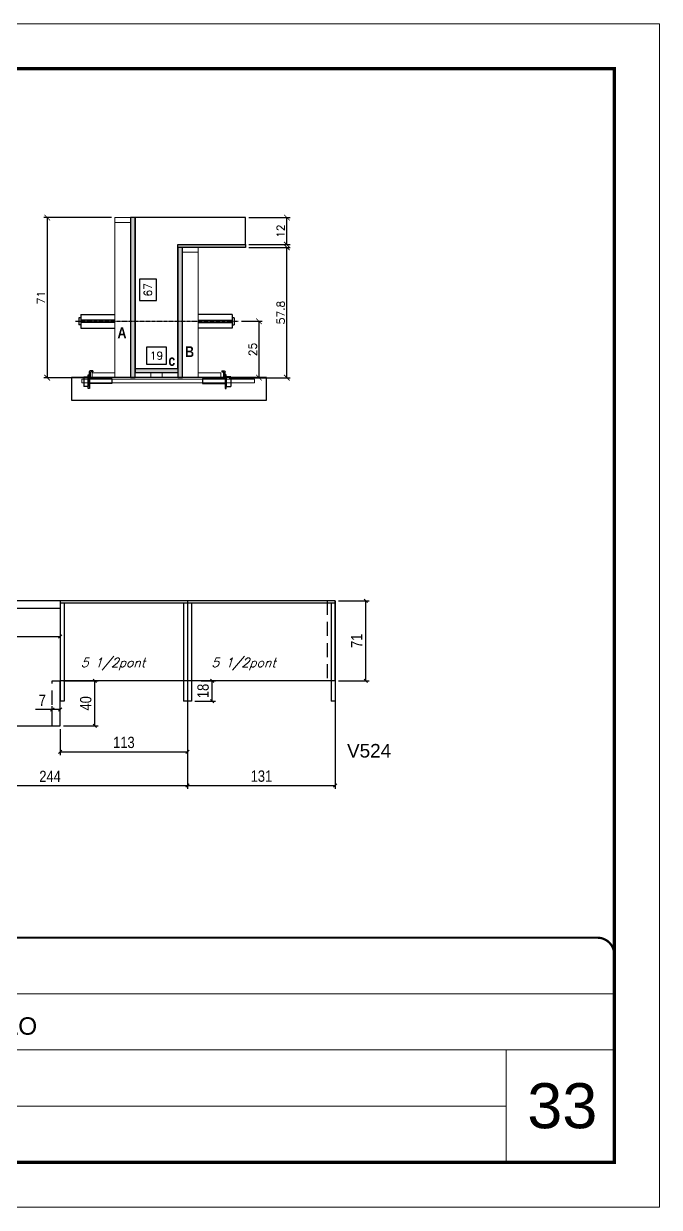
# Model space of a CAD drawing. Extents: x -21493 to -15213, y -12134 to 11887.
# Drawn here: x -20572 to -20008, y 1649 to 2699 of the extents above; entities that cross this region are included whole.
import ezdxf

# ---------------------------------------------------------------- set-up
doc = ezdxf.new("R2010")
doc.units = 0
for name, pattern in [('CONTINUO', [0]), ('DASHED', [0.75, 0.5, -0.25]), ('HIDDEN', [0.375, 0.25, -0.125])]:
    doc.linetypes.add(name, pattern=pattern)
for name, color, linetype in [('5', 5, 'Continuous'), ('barrote', 251, 'Continuous'), ('COTA', 241, 'Continuous'), ('Cota Seção (2x)', 4, 'Continuous'), ('detalhes', 4, 'Continuous'), ('Painéis', 200, 'Continuous'), ('presilha', 1, 'Continuous'), ('SARR_2.2x7', 40, 'Continuous'), ('SARR_3.5x7', 81, 'Continuous'), ('TENSOR', 3, 'Continuous'), ('texto', 7, 'Continuous')]:
    doc.layers.add(name, color=color, linetype=linetype)
for name, color, linetype, lineweight in [('CARIMBO', 255, 'Continuous', 9), ('CONCRETO', 251, 'Continuous', 25), ('Folhas', 255, 'Continuous', 9), ('Hachura', 251, 'Continuous', 9), ('Madeira', 126, 'Continuous', 18), ('SARRAFO DE PRESSAO', 251, 'DASHED', 9), ('SCO-___-LAJ', 2, 'Continuous', 0)]:
    doc.layers.add(name, color=color, linetype=linetype, lineweight=lineweight)
doc.styles.add('ARIAL', font='arial.ttf')
doc.styles.add('COTA TECNICA', font='techl___.ttf', dxfattribs={"height": 10})
doc.styles.add('Romans', font='romans.shx')
doc.styles.get("Standard").update_dxf_attribs({"font": 'arial.ttf'})
doc.styles.add('TECNICA', font='techb___.ttf', dxfattribs={"height": 10})
doc.dimstyles.new('Cota Seção (2x)', dxfattribs={"dimtxt": 7, "dimasz": 5, "dimexe": 3, "dimexo": 3, "dimgap": 2, "dimtad": 3, "dimdec": 1, "dimlfac": 0.5, "dimzin": 12, "dimdsep": 46, "dimtxsty": 'Romans', "dimblk": 'ARCHTICK', "dimcen": 0, "dimclrd": 4, "dimclre": 4, "dimclrt": 1, "dimadec": 1, "dimazin": 3, "dimtfac": 1, "dimtdec": 1, "dimtmove": 0, "dimatfit": 3, "dimldrblk": 'OBLIQUE', "dimfxl": 1, "dimtolj": 1, "dimtzin": 12, "dimarcsym": 0})
doc.dimstyles.new('Cota Seção interna', dxfattribs={"dimtxt": 7, "dimasz": 6, "dimexe": 0.18, "dimexo": 2, "dimgap": -4, "dimtad": 3, "dimdec": 1, "dimlfac": 0.5, "dimzin": 12, "dimdsep": 46, "dimtxsty": 'Romans', "dimblk": 'ARCHTICK', "dimcen": 0.09, "dimse1": 1, "dimse2": 1, "dimsd1": 1, "dimsd2": 1, "dimclrd": 180, "dimclre": 5, "dimclrt": 1, "dimadec": 0, "dimazin": 3, "dimtfac": 1, "dimtdec": 1, "dimtofl": 0, "dimtmove": 0, "dimatfit": 3, "dimldrblk": 'ARCHTICK', "dimfxl": 1, "dimtolj": 1, "dimtzin": 0, "dimarcsym": 0})
doc.dimstyles.new('PAINEL', dxfattribs={"dimtxt": 10, "dimasz": 3, "dimexe": 3, "dimexo": 3, "dimgap": 3, "dimtad": 1, "dimdec": 1, "dimzin": 12, "dimdsep": 46, "dimtxsty": 'COTA TECNICA', "dimblk1": 'OBLIQUE', "dimblk2": 'OBLIQUE', "dimsah": 1, "dimcen": 0.9, "dimclrd": 4, "dimclre": 4, "dimclrt": 240, "dimadec": 1, "dimazin": 3, "dimtfac": 1, "dimtdec": 1, "dimtmove": 0, "dimatfit": 3, "dimfxl": 1, "dimtolj": 1, "dimtzin": 12, "dimarcsym": 0})

# ---------------------------------------------------------------- blocks, each defined once
blk = doc.blocks.new('_ArchTick')
at = {"color": 0, "linetype": 'ByBlock', "const_width": 0.15}
blk.add_lwpolyline([(-0.5, -0.5), (0.5, 0.5)], dxfattribs=at)
blk = doc.blocks.new('*D1195')
at = {"layer": 'COTA', "color": 4, "lineweight": -2, "transparency": 16777216}
for p, q in [((-20372.5, 2500.2), (-20335.8, 2500.2)), ((-20338.8, 2384.6), (-20338.8, 2500.2)), ((-20390.1, 2384.6), (-20335.8, 2384.6))]:
    blk.add_line(p, q, dxfattribs=at)
at = {"layer": 'Defpoints', "color": 0, "transparency": 16777216}
for p in [(-20375.5, 2500.2), (-20338.8, 2500.2), (-20393.1, 2384.6)]:
    blk.add_point(p, dxfattribs=at)
at = {"layer": 'COTA', "color": 4, "lineweight": -2, "transparency": 16777216, "xscale": 5, "yscale": 5, "zscale": 5}
for p, rotation in [((-20338.8, 2500.2), 90), ((-20338.8, 2384.6), 270)]:
    blk.add_blockref('_ArchTick', p, dxfattribs=dict(at, rotation=rotation))
at = {"layer": 'COTA', "color": 1, "transparency": 16777216, "insert": (-20344.3, 2442.4), "char_height": 7, "attachment_point": 5, "rotation": 90, "style": 'Romans'}
blk.add_mtext('\\A1;57.8', dxfattribs=at)
blk = doc.blocks.new('_Oblique')
at = {"color": 0, "linetype": 'ByBlock', "lineweight": -2}
blk.add_line((-0.5, -0.5), (0.5, 0.5), dxfattribs=at)
blk = doc.blocks.new('*D1196')
at = {"layer": 'COTA', "color": 4, "lineweight": -2, "transparency": 16777216}
for p, q in [((-20372.5, 2526.6), (-20335.8, 2526.6)), ((-20338.8, 2502.6), (-20338.8, 2526.6)), ((-20372.5, 2502.6), (-20335.8, 2502.6))]:
    blk.add_line(p, q, dxfattribs=at)
at = {"layer": 'Defpoints', "color": 0, "transparency": 16777216}
for p in [(-20375.5, 2526.6), (-20338.8, 2526.6), (-20375.5, 2502.6)]:
    blk.add_point(p, dxfattribs=at)
at = {"layer": 'COTA', "color": 4, "lineweight": -2, "transparency": 16777216, "xscale": 5, "yscale": 5, "zscale": 5}
for p, rotation in [((-20338.8, 2526.6), 90), ((-20338.8, 2502.6), 270)]:
    blk.add_blockref('_ArchTick', p, dxfattribs=dict(at, rotation=rotation))
at = {"layer": 'COTA', "color": 1, "transparency": 16777216, "insert": (-20344.3, 2514.6), "char_height": 7, "attachment_point": 5, "rotation": 90, "style": 'Romans'}
blk.add_mtext('\\A1;12', dxfattribs=at)
blk = doc.blocks.new('*D1197')
at = {"layer": 'Cota Seção (2x)', "color": 180, "lineweight": -2, "transparency": 16777216}
for p, q in [((-20454.6, 2472.1), (-20469.6, 2472.1)), ((-20469.6, 2472.1), (-20469.6, 2453.1)), ((-20454.6, 2453.1), (-20454.6, 2472.1)), ((-20469.6, 2453.1), (-20454.6, 2453.1))]:
    blk.add_line(p, q, dxfattribs=at)
at = {"layer": 'Defpoints', "color": 0, "transparency": 16777216}
for p in [(-20450.6, 2526.6), (-20435.5, 2526.6), (-20435.5, 2392.6)]:
    blk.add_point(p, dxfattribs=at)
at = {"layer": 'Cota Seção (2x)', "color": 1, "transparency": 16777216, "insert": (-20462.1, 2462.6), "char_height": 7, "attachment_point": 5, "rotation": 90, "style": 'Romans'}
blk.add_mtext('\\A1;67', dxfattribs=at)
blk = doc.blocks.new('PRESILHA METÁLICA 1')
at = {"layer": 'presilha'}
for p, q in [((7.5, 10.6), (7.5, 19.9)), ((12, 21), (8.6, 21)), ((9, 11.6), (9, 18.9)), ((12, 19.5), (9.6, 19.5)), ((12, 21), (12, 19.5)), ((0, 13), (6, 13)), ((0, 13), (0, 0)), ((6, 0), (0, 0)), ((6, 15.5), (7.5, 15.5)), ((6, -2.5), (6, 15.5)), ((6, 13), (6, 0)), ((7.5, 15.5), (7.5, -2.5)), ((37.5, 4.1), (7.5, 4.1)), ((37.5, 11), (9.6, 11)), ((37.5, 11), (37.5, 4.1)), ((7.5, -2.5), (6, -2.5))]:
    blk.add_line(p, q, dxfattribs=at)
for centre, radius, start, end in [((8.6, 19.9), 1.14, 90, 180), ((9.6, 18.9), 0.57, 90, 180), ((9.6, 11.6), 0.57, 180, 270)]:
    blk.add_arc(centre, radius, start, end, dxfattribs=at)
blk = doc.blocks.new('*D1198')
at = {"layer": 'Cota Seção (2x)', "color": 180, "lineweight": -2, "transparency": 16777216}
for p, q in [((-20445.5, 2411.6), (-20463.5, 2411.6)), ((-20463.5, 2411.6), (-20463.5, 2396.6)), ((-20445.5, 2396.6), (-20445.5, 2411.6)), ((-20463.5, 2396.6), (-20445.5, 2396.6))]:
    blk.add_line(p, q, dxfattribs=at)
at = {"layer": 'Defpoints', "color": 0, "transparency": 16777216}
for p in [(-20473.5, 2384.6), (-20435.5, 2392.6), (-20435.5, 2384.6)]:
    blk.add_point(p, dxfattribs=at)
at = {"layer": 'Cota Seção (2x)', "color": 1, "transparency": 16777216, "insert": (-20454.5, 2404.1), "char_height": 7, "attachment_point": 5, "style": 'Romans'}
blk.add_mtext('\\A1;19', dxfattribs=at)
blk = doc.blocks.new('*D1199')
at = {"layer": 'COTA', "color": 4, "lineweight": -2, "transparency": 16777216}
for p, q in [((-20494.5, 2526.6), (-20554.4, 2526.6)), ((-20551.4, 2526.6), (-20551.4, 2384.6)), ((-20494.5, 2384.6), (-20554.4, 2384.6))]:
    blk.add_line(p, q, dxfattribs=at)
at = {"layer": 'Defpoints', "color": 0, "transparency": 16777216}
for p in [(-20491.5, 2526.6), (-20551.4, 2384.6), (-20491.5, 2384.6)]:
    blk.add_point(p, dxfattribs=at)
at = {"layer": 'COTA', "color": 4, "lineweight": -2, "transparency": 16777216, "xscale": 5, "yscale": 5, "zscale": 5}
for p, rotation in [((-20551.4, 2526.6), 90), ((-20551.4, 2384.6), 270)]:
    blk.add_blockref('_ArchTick', p, dxfattribs=dict(at, rotation=rotation))
at = {"layer": 'COTA', "color": 1, "transparency": 16777216, "insert": (-20556.9, 2455.6), "char_height": 7, "attachment_point": 5, "rotation": 90, "style": 'Romans'}
blk.add_mtext('\\A1;71', dxfattribs=at)
blk = doc.blocks.new('*D1200')
at = {"layer": 'COTA', "color": 4, "lineweight": -2, "transparency": 16777216}
for p, q in [((-20379.2, 2434.6), (-20360.6, 2434.6)), ((-20363.6, 2434.6), (-20363.6, 2384.6)), ((-20379.2, 2384.6), (-20360.6, 2384.6))]:
    blk.add_line(p, q, dxfattribs=at)
at = {"layer": 'Defpoints', "color": 0, "transparency": 16777216}
for p in [(-20382.2, 2434.6), (-20382.2, 2384.6), (-20363.6, 2384.6)]:
    blk.add_point(p, dxfattribs=at)
at = {"layer": 'COTA', "color": 4, "lineweight": -2, "transparency": 16777216, "xscale": 5, "yscale": 5, "zscale": 5}
for p, rotation in [((-20363.6, 2434.6), 90), ((-20363.6, 2384.6), 270)]:
    blk.add_blockref('_ArchTick', p, dxfattribs=dict(at, rotation=rotation))
at = {"layer": 'COTA', "color": 1, "transparency": 16777216, "insert": (-20369.1, 2409.6), "char_height": 7, "attachment_point": 5, "rotation": 90, "style": 'Romans'}
blk.add_mtext('\\A1;25', dxfattribs=at)
blk = doc.blocks.new('*D1448')
at = {"layer": 'COTA', "color": 4, "lineweight": -2, "ltscale": 25, "transparency": 16777216}
for p, q in [((-20426.9, 2112.7), (-20426.9, 2019.9)), ((-20670.9, 2072.7), (-20670.9, 2019.9)), ((-20670.9, 2022.9), (-20426.9, 2022.9))]:
    blk.add_line(p, q, dxfattribs=at)
at = {"layer": 'Defpoints', "color": 0, "ltscale": 25, "transparency": 16777216}
for p in [(-20426.9, 2115.7), (-20670.9, 2075.7), (-20426.9, 2022.9)]:
    blk.add_point(p, dxfattribs=at)
at = {"layer": 'COTA', "color": 4, "lineweight": -2, "ltscale": 25, "transparency": 16777216, "xscale": 3, "yscale": 3, "zscale": 3, "rotation": 180}
blk.add_blockref('_Oblique', (-20670.9, 2022.9), dxfattribs=at)
at = {"layer": 'COTA', "color": 4, "lineweight": -2, "ltscale": 25, "transparency": 16777216, "xscale": 3, "yscale": 3, "zscale": 3}
blk.add_blockref('_Oblique', (-20426.9, 2022.9), dxfattribs=at)
at = {"layer": 'COTA', "color": 240, "ltscale": 25, "transparency": 16777216, "insert": (-20548.9, 2030.9), "char_height": 10, "attachment_point": 5, "style": 'COTA TECNICA'}
blk.add_mtext('\\A1;244', dxfattribs=at)
blk = doc.blocks.new('*D1449')
at = {"layer": 'COTA', "color": 4, "lineweight": -2, "ltscale": 25, "transparency": 16777216}
for p, q in [((-20426.9, 2112.7), (-20426.9, 2019.9)), ((-20295.9, 2112.7), (-20295.9, 2019.9)), ((-20426.9, 2022.9), (-20295.9, 2022.9))]:
    blk.add_line(p, q, dxfattribs=at)
at = {"layer": 'Defpoints', "color": 0, "ltscale": 25, "transparency": 16777216}
for p in [(-20426.9, 2115.7), (-20295.9, 2115.7), (-20295.9, 2022.9)]:
    blk.add_point(p, dxfattribs=at)
at = {"layer": 'COTA', "color": 4, "lineweight": -2, "ltscale": 25, "transparency": 16777216, "xscale": 3, "yscale": 3, "zscale": 3, "rotation": 180}
blk.add_blockref('_Oblique', (-20426.9, 2022.9), dxfattribs=at)
at = {"layer": 'COTA', "color": 4, "lineweight": -2, "ltscale": 25, "transparency": 16777216, "xscale": 3, "yscale": 3, "zscale": 3}
blk.add_blockref('_Oblique', (-20295.9, 2022.9), dxfattribs=at)
at = {"layer": 'COTA', "color": 240, "ltscale": 25, "transparency": 16777216, "insert": (-20361.4, 2031.1), "char_height": 10, "attachment_point": 5, "style": 'COTA TECNICA'}
blk.add_mtext('\\A1;131', dxfattribs=at)
blk = doc.blocks.new('*D1450')
at = {"layer": 'COTA', "color": 4, "lineweight": -2, "ltscale": 25, "transparency": 16777216}
for p, q in [((-20426.9, 2112.7), (-20426.9, 2049.8)), ((-20539.9, 2072.7), (-20539.9, 2049.8)), ((-20539.9, 2052.8), (-20426.9, 2052.8))]:
    blk.add_line(p, q, dxfattribs=at)
at = {"layer": 'Defpoints', "color": 0, "ltscale": 25, "transparency": 16777216}
for p in [(-20426.9, 2115.7), (-20539.9, 2075.7), (-20426.9, 2052.8)]:
    blk.add_point(p, dxfattribs=at)
at = {"layer": 'COTA', "color": 4, "lineweight": -2, "ltscale": 25, "transparency": 16777216, "xscale": 3, "yscale": 3, "zscale": 3, "rotation": 180}
blk.add_blockref('_Oblique', (-20539.9, 2052.8), dxfattribs=at)
at = {"layer": 'COTA', "color": 4, "lineweight": -2, "ltscale": 25, "transparency": 16777216, "xscale": 3, "yscale": 3, "zscale": 3}
blk.add_blockref('_Oblique', (-20426.9, 2052.8), dxfattribs=at)
at = {"layer": 'COTA', "color": 240, "ltscale": 25, "transparency": 16777216, "insert": (-20483.4, 2061), "char_height": 10, "attachment_point": 5, "style": 'COTA TECNICA'}
blk.add_mtext('\\A1;113', dxfattribs=at)
blk = doc.blocks.new('*D1451')
at = {"layer": 'COTA', "color": 4, "lineweight": -2, "ltscale": 25, "transparency": 16777216}
for p, q in [((-20536.9, 2115.7), (-20506.1, 2115.7)), ((-20509.1, 2075.7), (-20509.1, 2115.7)), ((-20536.9, 2075.7), (-20506.1, 2075.7))]:
    blk.add_line(p, q, dxfattribs=at)
at = {"layer": 'Defpoints', "color": 0, "ltscale": 25, "transparency": 16777216}
for p in [(-20539.9, 2115.7), (-20509.1, 2115.7), (-20539.9, 2075.7)]:
    blk.add_point(p, dxfattribs=at)
at = {"layer": 'COTA', "color": 4, "lineweight": -2, "ltscale": 25, "transparency": 16777216, "xscale": 3, "yscale": 3, "zscale": 3}
for p, rotation in [((-20509.1, 2115.7), 90), ((-20509.1, 2075.7), 270)]:
    blk.add_blockref('_Oblique', p, dxfattribs=dict(at, rotation=rotation))
at = {"layer": 'COTA', "color": 240, "ltscale": 25, "transparency": 16777216, "insert": (-20517.2, 2095.7), "char_height": 10, "attachment_point": 5, "rotation": 90, "style": 'COTA TECNICA'}
blk.add_mtext('\\A1;40', dxfattribs=at)
blk = doc.blocks.new('*D1452')
at = {"layer": 'COTA', "color": 4, "lineweight": -2, "ltscale": 25, "transparency": 16777216}
for p, q in [((-20292.9, 2186.7), (-20265.8, 2186.7)), ((-20268.8, 2115.7), (-20268.8, 2186.7)), ((-20292.9, 2115.7), (-20265.8, 2115.7))]:
    blk.add_line(p, q, dxfattribs=at)
at = {"layer": 'Defpoints', "color": 0, "ltscale": 25, "transparency": 16777216}
for p in [(-20295.9, 2186.7), (-20268.8, 2186.7), (-20295.9, 2115.7)]:
    blk.add_point(p, dxfattribs=at)
at = {"layer": 'COTA', "color": 4, "lineweight": -2, "ltscale": 25, "transparency": 16777216, "xscale": 3, "yscale": 3, "zscale": 3}
for p, rotation in [((-20268.8, 2186.7), 90), ((-20268.8, 2115.7), 270)]:
    blk.add_blockref('_Oblique', p, dxfattribs=dict(at, rotation=rotation))
at = {"layer": 'COTA', "color": 240, "ltscale": 25, "transparency": 16777216, "insert": (-20276.9, 2151.2), "char_height": 10, "attachment_point": 5, "rotation": 90, "style": 'COTA TECNICA'}
blk.add_mtext('\\A1;71', dxfattribs=at)
blk = doc.blocks.new('*D1453')
at = {"layer": 'COTA', "color": 4, "lineweight": -2, "ltscale": 25, "transparency": 16777216}
for p, q in [((-20546.9, 2090.3), (-20561.7, 2090.3)), ((-20546.9, 2078.7), (-20546.9, 2093.3)), ((-20539.9, 2090.3), (-20546.9, 2090.3)), ((-20539.9, 2078.7), (-20539.9, 2093.3))]:
    blk.add_line(p, q, dxfattribs=at)
at = {"layer": 'Defpoints', "color": 0, "ltscale": 25, "transparency": 16777216}
for p in [(-20546.9, 2090.3), (-20546.9, 2075.7), (-20539.9, 2075.7)]:
    blk.add_point(p, dxfattribs=at)
at = {"layer": 'COTA', "color": 4, "lineweight": -2, "ltscale": 25, "transparency": 16777216, "xscale": 3, "yscale": 3, "zscale": 3, "rotation": 180}
blk.add_blockref('_Oblique', (-20546.9, 2090.3), dxfattribs=at)
at = {"layer": 'COTA', "color": 4, "lineweight": -2, "ltscale": 25, "transparency": 16777216, "xscale": 3, "yscale": 3, "zscale": 3}
blk.add_blockref('_Oblique', (-20539.9, 2090.3), dxfattribs=at)
at = {"layer": 'COTA', "color": 240, "ltscale": 25, "transparency": 16777216, "insert": (-20555.8, 2098.4), "char_height": 10, "attachment_point": 5, "style": 'COTA TECNICA'}
blk.add_mtext('\\A1;7', dxfattribs=at)
blk = doc.blocks.new('*D1454')
at = {"layer": 'COTA', "color": 4, "lineweight": -2, "ltscale": 25, "transparency": 16777216}
for p, q in [((-20640.9, 2176.7), (-20640.9, 2152)), ((-20539.9, 2176.7), (-20539.9, 2152)), ((-20640.9, 2155), (-20539.9, 2155))]:
    blk.add_line(p, q, dxfattribs=at)
at = {"layer": 'Defpoints', "color": 0, "ltscale": 25, "transparency": 16777216}
for p in [(-20640.9, 2179.7), (-20539.9, 2179.7), (-20539.9, 2155)]:
    blk.add_point(p, dxfattribs=at)
at = {"layer": 'COTA', "color": 4, "lineweight": -2, "ltscale": 25, "transparency": 16777216, "xscale": 3, "yscale": 3, "zscale": 3, "rotation": 180}
blk.add_blockref('_Oblique', (-20640.9, 2155), dxfattribs=at)
at = {"layer": 'COTA', "color": 4, "lineweight": -2, "ltscale": 25, "transparency": 16777216, "xscale": 3, "yscale": 3, "zscale": 3}
blk.add_blockref('_Oblique', (-20539.9, 2155), dxfattribs=at)
at = {"layer": 'COTA', "color": 240, "ltscale": 25, "transparency": 16777216, "insert": (-20590.4, 2163.1), "char_height": 10, "attachment_point": 5, "style": 'COTA TECNICA'}
blk.add_mtext('\\A1;101', dxfattribs=at)
blk = doc.blocks.new('*D1472')
at = {"layer": 'COTA', "color": 4, "lineweight": -2, "ltscale": 25, "transparency": 16777216}
for p, q in [((-20414.9, 2115.7), (-20402, 2115.7)), ((-20405, 2097.7), (-20405, 2115.7)), ((-20420.4, 2097.7), (-20402, 2097.7))]:
    blk.add_line(p, q, dxfattribs=at)
at = {"layer": 'Defpoints', "color": 0, "ltscale": 25, "transparency": 16777216}
for p in [(-20417.9, 2115.7), (-20405, 2115.7), (-20423.4, 2097.7)]:
    blk.add_point(p, dxfattribs=at)
at = {"layer": 'COTA', "color": 4, "lineweight": -2, "ltscale": 25, "transparency": 16777216, "xscale": 3, "yscale": 3, "zscale": 3}
for p, rotation in [((-20405, 2115.7), 90), ((-20405, 2097.7), 270)]:
    blk.add_blockref('_Oblique', p, dxfattribs=dict(at, rotation=rotation))
at = {"layer": 'COTA', "color": 240, "ltscale": 25, "transparency": 16777216, "insert": (-20413.1, 2106.7), "char_height": 10, "attachment_point": 5, "rotation": 90, "style": 'COTA TECNICA'}
blk.add_mtext('\\A1;18', dxfattribs=at)
blk = doc.blocks.new('9999999999')
at = {"color": 30, "linetype": 'CONTINUO'}
for p, q in [((98564.6, 34379.6), (99584, 34379.6)), ((98564.6, 34329.8), (99488, 34329.8)), ((99584, 34329.8), (99488, 34329.8)), ((99488, 34329.8), (99488, 34230.2)), ((98564.6, 34280), (99488, 34280))]:
    blk.add_line(p, q, dxfattribs=at)
at = {"color": 30, "linetype": 'CONTINUO', "const_width": 2}
blk.add_lwpolyline([(99584, 34230.2), (99584, 34414.4, 0.414214), (99569, 34429.4), (98229, 34429.4, 0.414214), (98214, 34414.4), (98214, 34245.2, 0.414214), (98229, 34230.2), (99584, 34230.2)], format="xyb", dxfattribs=at)
at = {"layer": 'Folhas'}
blk.add_lwpolyline([(98139, 34190.2), (99624, 34190.2), (99624, 35240.2), (98139, 35240.2)], close=True, dxfattribs=at)
at = {"layer": 'Folhas', "color": 30, "const_width": 3}
blk.add_lwpolyline([(98214, 34230.2), (99584, 34230.2), (99584, 35200.2), (98214, 35200.2)], close=True, dxfattribs=at)
at = {"color": 7, "linetype": 'Continuous', "ltscale": 5, "style": 'ARIAL'}
blk.add_text('HOSPITAL ASSUNÇÃO', height=15.483, dxfattribs=at).set_placement((98837.7, 34343.3))

msp = doc.modelspace()

# ---------------------------------------------------------------- hatches: boundary and pattern name
at = {"layer": 'Hachura'}
h = msp.add_hatch(color=256, dxfattribs=at)
h.dxf.hatch_style = 1
h.paths.add_polyline_path([(-20477.47, 2384.62), (-20473.47, 2384.62), (-20473.47, 2526.62), (-20477.47, 2526.62)])
h = msp.add_hatch(color=256, dxfattribs=at)
h.dxf.hatch_style = 1
h.paths.add_polyline_path([(-20375.47, 2500.22), (-20375.47, 2502.62), (-20435.47, 2502.62), (-20435.47, 2500.22)])
h = msp.add_hatch(color=256, dxfattribs=at)
h.dxf.hatch_style = 1
h.paths.add_polyline_path([(-20431.47, 2500.22), (-20435.47, 2500.22), (-20435.47, 2384.62), (-20431.47, 2384.62)])
h = msp.add_hatch(color=256, dxfattribs=at)
h.dxf.hatch_style = 1
h.paths.add_polyline_path([(-20435.47, 2389.02), (-20435.47, 2392.62), (-20473.47, 2392.62), (-20473.47, 2389.02)])

# ---------------------------------------------------------------- linework, layer by layer
at = {"ltscale": 3}
for p, q in [((-20523.47, 2437.59), (-20523.47, 2431.59)), ((-20521.47, 2437.59), (-20523.47, 2437.59)), ((-20521.47, 2440.59), (-20521.47, 2428.59)), ((-20521.47, 2440.59), (-20491.47, 2440.59)), ((-20387.47, 2440.59), (-20417.47, 2440.59)), ((-20387.47, 2440.59), (-20387.47, 2428.59)), ((-20385.47, 2437.59), (-20387.47, 2437.59)), ((-20385.47, 2437.59), (-20385.47, 2431.59)), ((-20521.47, 2431.59), (-20523.47, 2431.59)), ((-20491.47, 2435.59), (-20521.47, 2435.59)), ((-20491.47, 2433.59), (-20521.47, 2433.59)), ((-20521.47, 2428.59), (-20491.47, 2428.59)), ((-20417.47, 2435.59), (-20387.47, 2435.59)), ((-20417.47, 2433.59), (-20387.47, 2433.59)), ((-20387.47, 2428.59), (-20417.47, 2428.59)), ((-20387.47, 2431.59), (-20385.47, 2431.59))]:
    msp.add_line(p, q, dxfattribs=at)
at = {"layer": 'barrote'}
msp.add_lwpolyline([(-20529.83, 2364.62), (-20356.86, 2364.62), (-20356.86, 2384.62), (-20529.83, 2384.62)], close=True, dxfattribs=at)
at = {"layer": 'CONCRETO'}
msp.add_lwpolyline([(-20435.47, 2502.62), (-20375.47, 2502.62), (-20375.47, 2526.62), (-20435.47, 2526.62), (-20435.47, 2526.62), (-20473.47, 2526.62), (-20473.47, 2389.02), (-20473.47, 2389.02), (-20473.47, 2392.62), (-20435.47, 2392.62)], close=True, dxfattribs=at)
at = {"layer": 'Madeira'}
for points in [[(-20491.47, 2522.22), (-20491.47, 2526.62), (-20477.47, 2526.62), (-20477.47, 2522.22)], [(-20491.47, 2526.62), (-20477.47, 2526.62), (-20477.47, 2384.62), (-20491.47, 2384.62)], [(-20431.47, 2495.82), (-20431.47, 2500.22), (-20417.47, 2500.22), (-20417.47, 2495.82)], [(-20431.47, 2500.22), (-20417.47, 2500.22), (-20417.47, 2384.62), (-20431.47, 2384.62)], [(-20491.47, 2384.62), (-20491.47, 2389.02), (-20511.47, 2389.02), (-20511.47, 2384.62)], [(-20473.47, 2384.62), (-20473.47, 2389.02), (-20459.47, 2389.02), (-20459.47, 2384.62)], [(-20435.47, 2384.62), (-20435.47, 2389.02), (-20449.47, 2389.02), (-20449.47, 2384.62)], [(-20397.47, 2384.62), (-20397.47, 2389.02), (-20417.47, 2389.02), (-20417.47, 2384.62)]]:
    msp.add_lwpolyline(points, close=True, dxfattribs=at)
at = {"layer": 'Painéis', "ltscale": 25}
for p, q in [((-20295.94, 2186.71), (-21158.94, 2186.71)), ((-20426.94, 2186.71), (-20426.94, 2115.71)), ((-20295.94, 2115.71), (-20295.94, 2186.71)), ((-20539.94, 2075.71), (-20539.94, 2115.71)), ((-20295.94, 2115.71), (-20539.94, 2115.71)), ((-21158.94, 2075.71), (-20539.94, 2075.71))]:
    msp.add_line(p, q, dxfattribs=at)
at = {"layer": 'Painéis'}
for points in [[(-20473.47, 2526.62), (-20477.47, 2526.62), (-20477.47, 2384.62), (-20473.47, 2384.62)], [(-20435.47, 2500.22), (-20435.47, 2502.62), (-20375.47, 2502.62), (-20375.47, 2500.22)], [(-20431.47, 2500.22), (-20435.47, 2500.22), (-20435.47, 2384.62), (-20431.47, 2384.62)], [(-20473.47, 2389.02), (-20473.47, 2392.62), (-20435.47, 2392.62), (-20435.47, 2389.02)]]:
    msp.add_lwpolyline(points, close=True, dxfattribs=at)
at = {"layer": 'SARR_2.2x7', "linetype": 'Continuous'}
for p, q in [((-20426.94, 2184.51), (-20539.94, 2184.51)), ((-20295.94, 2184.51), (-20426.94, 2184.51)), ((-20539.94, 2179.71), (-20640.94, 2179.71))]:
    msp.add_line(p, q, dxfattribs=at)
at = {"layer": 'SARR_2.2x7', "linetype": 'HIDDEN', "ltscale": 50}
for p, q in [((-20302.94, 2186.71), (-20302.94, 2115.71)), ((-20546.94, 2075.71), (-20546.94, 2115.71)), ((-20546.94, 2115.71), (-20539.94, 2115.71))]:
    msp.add_line(p, q, dxfattribs=at)
at = {"layer": 'SARR_3.5x7'}
for p, q in [((-20539.94, 2186.71), (-20539.94, 2097.71)), ((-20536.44, 2184.51), (-20536.44, 2097.71)), ((-20430.44, 2184.51), (-20430.44, 2097.71)), ((-20426.94, 2184.51), (-20426.94, 2097.71)), ((-20423.44, 2184.51), (-20423.44, 2097.71)), ((-20299.44, 2184.51), (-20299.44, 2097.71)), ((-20295.94, 2186.71), (-20295.94, 2097.71)), ((-20536.44, 2097.71), (-20539.94, 2097.71)), ((-20423.44, 2097.71), (-20430.44, 2097.71)), ((-20295.94, 2097.71), (-20299.44, 2097.71))]:
    msp.add_line(p, q, dxfattribs=at)
at = {"layer": 'SCO-___-LAJ', "color": 1}
msp.add_lwpolyline([(-20520.83, 2383.29), (-20367.53, 2383.29), (-20367.53, 2380.09), (-20520.83, 2380.09)], close=True, dxfattribs=at)
at = {"layer": 'TENSOR', "linetype": 'HIDDEN', "ltscale": 0.5}
msp.add_line((-20526.47, 2434.59), (-20382.17, 2434.59), dxfattribs=at)

# ---------------------------------------------------------------- block references
at = {"layer": 'presilha', "yscale": 0.6666666666666666, "zscale": 0.6666666666666666}
for p, xscale in [((-20519.05, 2376.65), 0.6666666666666666), ((-20388.6, 2376.65), -0.6666666666666666)]:
    msp.add_blockref('PRESILHA METÁLICA 1', p, dxfattribs=dict(at, xscale=xscale))
at = {"layer": 'SARRAFO DE PRESSAO', "color": 6, "linetype": 'ByBlock'}
msp.add_blockref('9999999999', (-119632.39, -32541.57), dxfattribs=at)

# ---------------------------------------------------------------- texts
at = {"layer": '5', "linetype": 'Continuous'}
msp.add_text('V524', height=12, rotation=0.00004, dxfattribs=at).set_placement((-20285.45, 2047.66))
at = {"layer": 'CARIMBO', "style": 'ARIAL'}
msp.add_text('33', height=40, dxfattribs=at).set_placement((-20125.55, 1718.78))
at = {"layer": 'detalhes', "style": 'TECNICA'}
for s, p in [('A', (-20489.07, 2419.65)), ('B', (-20429.11, 2402.81)), ('c', (-20443.95, 2395.11))]:
    msp.add_text(s, height=9.6, dxfattribs=at).set_placement(p)
at = {"layer": 'texto', "color": 2, "char_height": 8, "attachment_point": 5, "style": 'Romans'}
for insert in [(-20493.08, 2130.6), (-20377.26, 2130.6)]:
    msp.add_mtext('{\\Q19;\\C256;5 1/2pont}', dxfattribs=dict(at, insert=insert))

# ---------------------------------------------------------------- dimensions: what is measured, and where the dimension line sits
at = {"layer": 'COTA'}
for base, p1, p2, picture, middle in [((-20551.44, 2384.62), (-20491.47, 2526.62), (-20491.47, 2384.62), '*D1199', (-20556.94, 2455.62)), ((-20338.75, 2526.62), (-20375.47, 2502.62), (-20375.47, 2526.62), '*D1196', (-20344.25, 2514.62)), ((-20338.75, 2500.22), (-20393.07, 2384.62), (-20375.47, 2500.22), '*D1195', (-20344.25, 2442.42)), ((-20363.61, 2384.62), (-20382.17, 2434.59), (-20382.17, 2384.62), '*D1200', (-20369.11, 2409.6))]:
    dim = msp.add_linear_dim(base=base, p1=p1, p2=p2, angle=90, dimstyle='Cota Seção (2x)', dxfattribs=at)
    dim.commit()
    dim.dimension.update_dxf_attribs({"geometry": picture, "text_midpoint": middle})
at = {"layer": 'COTA', "ltscale": 25}
for base, p1, p2, picture, middle in [((-20268.84, 2186.71), (-20295.94, 2115.71), (-20295.94, 2186.71), '*D1452', (-20276.91, 2151.21)), ((-20509.11, 2115.71), (-20539.94, 2075.71), (-20539.94, 2115.71), '*D1451', (-20517.21, 2095.71)), ((-20405.05, 2115.71), (-20423.44, 2097.71), (-20417.94, 2115.71), '*D1472', (-20413.14, 2106.71))]:
    dim = msp.add_linear_dim(base=base, p1=p1, p2=p2, angle=90, dimstyle='PAINEL', dxfattribs=at)
    dim.commit()
    dim.dimension.update_dxf_attribs({"geometry": picture, "text_midpoint": middle})
for base, p1, p2, picture, middle in [((-20539.94, 2154.99), (-20640.94, 2179.71), (-20539.94, 2179.71), '*D1454', (-20590.44, 2163.09)), ((-20426.94, 2052.83), (-20539.94, 2075.71), (-20426.94, 2115.71), '*D1450', (-20483.44, 2061.05)), ((-20546.94, 2090.29), (-20539.94, 2075.71), (-20546.94, 2075.71), '*D1453', (-20555.8, 2098.36))]:
    dim = msp.add_linear_dim(base=base, p1=p1, p2=p2, dimstyle='PAINEL', dxfattribs=at)
    dim.commit()
    dim.dimension.update_dxf_attribs({"geometry": picture, "text_midpoint": middle})
for base, p1, p2, picture, middle in [((-20426.94, 2022.87), (-20670.94, 2075.71), (-20426.94, 2115.71), '*D1448', (-20548.94, 2030.94)), ((-20295.94, 2022.87), (-20426.94, 2115.71), (-20295.94, 2115.71), '*D1449', (-20361.44, 2031.09))]:
    dim = msp.add_linear_dim(base=base, p1=p1, p2=p2, dimstyle='PAINEL', override={"dimtmove": 1}, dxfattribs=at)
    dim.commit()
    dim.dimension.update_dxf_attribs({"geometry": picture, "text_midpoint": middle})
at = {"layer": 'Cota Seção (2x)'}
dim = msp.add_linear_dim(base=(-20450.58, 2526.62), p1=(-20435.47, 2392.62), p2=(-20435.47, 2526.62), angle=90, dimstyle='Cota Seção interna', dxfattribs=at)
dim.commit()
dim.dimension.update_dxf_attribs({"geometry": '*D1197', "text_midpoint": (-20450.58, 2462.62), "dimtype": 160})
dim = msp.add_linear_dim(base=(-20435.47, 2392.62), p1=(-20473.47, 2384.62), p2=(-20435.47, 2384.62), dimstyle='Cota Seção interna', dxfattribs=at)
dim.commit()
dim.dimension.update_dxf_attribs({"geometry": '*D1198', "text_midpoint": (-20454.47, 2392.62), "dimtype": 160})

doc.saveas('drawing.dxf')
